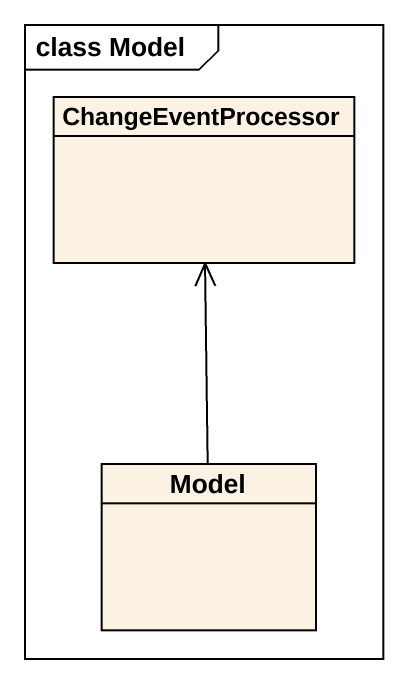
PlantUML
@startuml
mainframe class Model
hide circle
hide empty members
class ChangeEventProcessor
class Model
Model -up-> ChangeEventProcessor
@enduml
